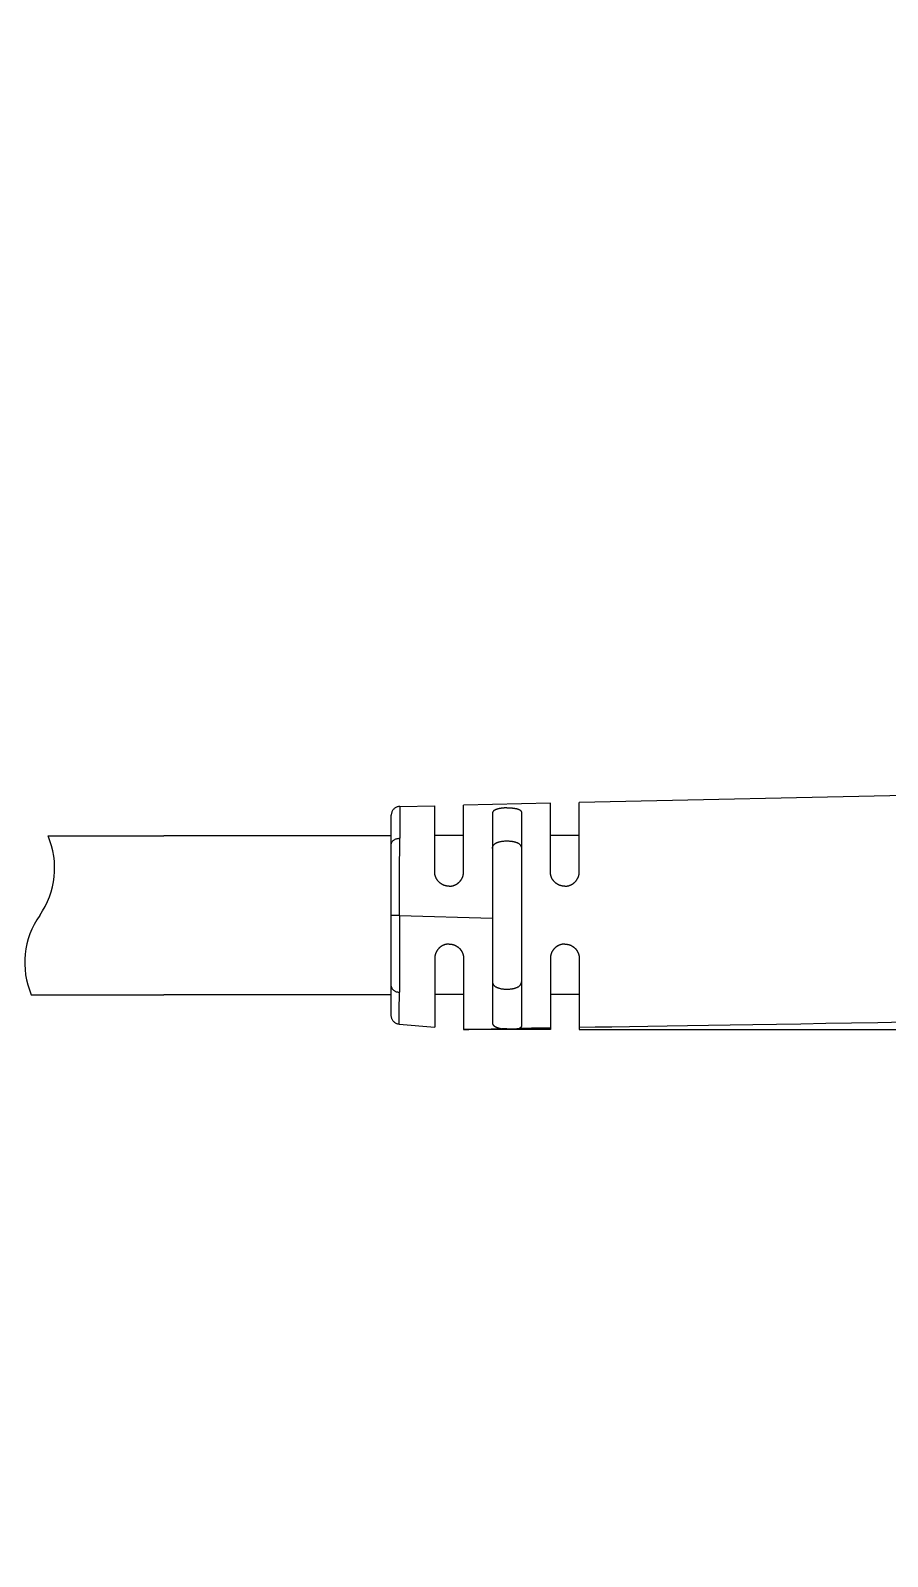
# Model space of a CAD drawing. Header units: inches. Extents: x 0 to 77285, y -118 to 40065.
# Drawn here: x 29430.2 to 29459.8, y 23270.9 to 23323.6 of the extents above; entities that cross this region are included whole.
import ezdxf

# ---------------------------------------------------------------- set-up
doc = ezdxf.new("R2010")
doc.units = ezdxf.units.IN
doc.header["$LTSCALE"] = 5
doc.header["$MEASUREMENT"] = 0
doc.linetypes.add('PHANTOM', pattern=[2.5, 1.25, -0.25, 0.25, -0.25, 0.25, -0.25])
doc.layers.add('33', color=3, linetype='PHANTOM', lineweight=9)
doc.layers.add('55', color=5, linetype='Continuous')

# ---------------------------------------------------------------- blocks, each defined once
blk = doc.blocks.new('A$C9b97bfdd')
for p, q in [((-47.004, 3.942), (-68.504, 3.942)), ((-47.004, 1.491), (-47.004, 3.942)), ((-46.004, 1.491), (-46.004, 3.942)), ((-46.004, 3.942), (-43.004, 3.942)), ((-45.004, -3.562), (-45.004, 3.817)), ((-44.004, -3.536), (-44.004, 3.731)), ((-43.004, 1.491), (-43.004, 3.942)), ((-40.78, 3.764), (-42.004, 3.864)), ((-42.004, 1.491), (-42.004, 3.864)), ((-40.504, 3.465), (-40.504, -3.465)), ((-47.004, 2.738), (-46.004, 2.738)), ((-43.004, 2.738), (-42.004, 2.738)), ((-40.504, 2.75), (-32.642, 2.75)), ((-28.056, 2.75), (-32.642, 2.75)), ((-40.789, 0), (-44.004, 0.097)), ((-40.789, 0), (-40.504, 0)), ((-47.004, -1.509), (-47.004, -3.898)), ((-46.004, -1.509), (-46.004, -3.877)), ((-43.004, -1.509), (-43.004, -3.812)), ((-42.004, -1.509), (-42.004, -3.791)), ((-47.004, -2.762), (-46.004, -2.762)), ((-43.004, -2.762), (-42.004, -2.762)), ((-40.798, -3.765), (-40.795, -2.667)), ((-40.504, -2.75), (-32.642, -2.75)), ((-28.636, -2.75), (-32.642, -2.75)), ((-68.504, -4.361), (-47.004, -3.898)), ((-46.004, -3.877), (-43.004, -3.812)), ((-40.798, -3.765), (-42.004, -3.791))]:
    blk.add_line(p, q)
for points in [[(-63.336, 3.612), (-62.278, 3.63), (-61.243, 3.647), (-60.23, 3.663), (-59.241, 3.68), (-58.275, 3.696), (-57.334, 3.711), (-56.418, 3.726), (-55.527, 3.741), (-54.662, 3.755), (-53.823, 3.768), (-53.011, 3.781), (-52.227, 3.794), (-51.47, 3.806), (-50.743, 3.818), (-50.044, 3.829), (-49.375, 3.84), (-48.736, 3.85), (-48.127, 3.86), (-47.55, 3.869), (-47.004, 3.878)], [(-46.004, 3.894), (-45.95, 3.895), (-45.895, 3.896), (-45.841, 3.897), (-45.786, 3.897), (-45.732, 3.898), (-45.677, 3.899), (-45.623, 3.9), (-45.568, 3.901), (-45.514, 3.902), (-45.46, 3.903), (-45.406, 3.904), (-45.352, 3.904), (-45.297, 3.905), (-45.243, 3.906), (-45.189, 3.907), (-45.135, 3.908), (-45.081, 3.909), (-45.028, 3.91), (-44.974, 3.91), (-44.92, 3.911)], [(-45.004, 3.817), (-45.004, 3.819), (-45.004, 3.821), (-45.004, 3.823), (-45.004, 3.825), (-45.004, 3.826), (-45.003, 3.828), (-45.003, 3.83), (-45.003, 3.832), (-45.002, 3.834), (-45.002, 3.835), (-45.002, 3.837), (-45.001, 3.839), (-45.001, 3.841), (-45, 3.842), (-44.999, 3.844), (-44.999, 3.846), (-44.998, 3.847), (-44.997, 3.849), (-44.997, 3.851), (-44.996, 3.852), (-44.995, 3.855), (-44.993, 3.857), (-44.992, 3.859), (-44.991, 3.861), (-44.989, 3.863), (-44.987, 3.865), (-44.986, 3.868), (-44.984, 3.87), (-44.982, 3.872), (-44.98, 3.874), (-44.978, 3.876), (-44.976, 3.878), (-44.974, 3.88), (-44.972, 3.882), (-44.97, 3.884), (-44.967, 3.885), (-44.965, 3.887), (-44.962, 3.889), (-44.96, 3.891), (-44.957, 3.893), (-44.955, 3.894), (-44.954, 3.895), (-44.952, 3.896), (-44.95, 3.897), (-44.949, 3.898), (-44.947, 3.899), (-44.945, 3.9), (-44.943, 3.901), (-44.942, 3.901), (-44.94, 3.902), (-44.938, 3.903), (-44.936, 3.904), (-44.934, 3.905), (-44.932, 3.906), (-44.93, 3.907), (-44.928, 3.908), (-44.926, 3.909), (-44.924, 3.91), (-44.922, 3.91), (-44.92, 3.911)], [(-44.504, 3.922), (-44.531, 3.922), (-44.558, 3.921), (-44.585, 3.921), (-44.61, 3.921), (-44.635, 3.921), (-44.659, 3.921), (-44.683, 3.92), (-44.706, 3.92), (-44.728, 3.919), (-44.75, 3.919), (-44.771, 3.918), (-44.791, 3.918), (-44.81, 3.917), (-44.828, 3.916), (-44.846, 3.916), (-44.862, 3.915), (-44.878, 3.914), (-44.893, 3.913), (-44.907, 3.912), (-44.92, 3.911)], [(-44.504, 3.922), (-44.495, 3.922), (-44.485, 3.922), (-44.476, 3.922), (-44.467, 3.921), (-44.458, 3.921), (-44.449, 3.921), (-44.441, 3.921), (-44.432, 3.921), (-44.424, 3.921), (-44.415, 3.921), (-44.407, 3.921), (-44.4, 3.921), (-44.392, 3.921), (-44.384, 3.921), (-44.377, 3.921), (-44.369, 3.921), (-44.362, 3.921), (-44.355, 3.921), (-44.349, 3.921), (-44.342, 3.92)], [(-43.004, 3.942), (-43.03, 3.941), (-43.062, 3.941), (-43.099, 3.94), (-43.14, 3.939), (-43.186, 3.939), (-43.237, 3.938), (-43.292, 3.937), (-43.352, 3.936), (-43.415, 3.935), (-43.483, 3.934), (-43.554, 3.933), (-43.629, 3.932), (-43.708, 3.93), (-43.79, 3.929), (-43.875, 3.928), (-43.963, 3.926), (-44.054, 3.925), (-44.147, 3.923), (-44.244, 3.922), (-44.342, 3.92)], [(-44.004, 3.731), (-44.004, 3.732), (-44.004, 3.733), (-44.004, 3.734), (-44.004, 3.735), (-44.004, 3.736), (-44.004, 3.737), (-44.004, 3.738), (-44.004, 3.739), (-44.005, 3.74), (-44.005, 3.741), (-44.005, 3.742), (-44.005, 3.742), (-44.005, 3.743), (-44.005, 3.744), (-44.005, 3.745), (-44.005, 3.746), (-44.006, 3.747), (-44.006, 3.748), (-44.006, 3.749), (-44.006, 3.75), (-44.007, 3.753), (-44.008, 3.756), (-44.009, 3.759), (-44.01, 3.762), (-44.011, 3.765), (-44.012, 3.768), (-44.014, 3.771), (-44.015, 3.774), (-44.017, 3.776), (-44.019, 3.779), (-44.02, 3.782), (-44.022, 3.785), (-44.024, 3.788), (-44.027, 3.791), (-44.029, 3.793), (-44.031, 3.796), (-44.034, 3.799), (-44.036, 3.802), (-44.039, 3.804), (-44.042, 3.807), (-44.044, 3.809), (-44.046, 3.811), (-44.048, 3.813), (-44.051, 3.815), (-44.053, 3.817), (-44.055, 3.819), (-44.058, 3.821), (-44.06, 3.823), (-44.063, 3.824), (-44.065, 3.826), (-44.068, 3.828), (-44.071, 3.83), (-44.074, 3.832), (-44.076, 3.834), (-44.079, 3.835), (-44.082, 3.837), (-44.085, 3.839), (-44.088, 3.841), (-44.091, 3.843), (-44.095, 3.844), (-44.098, 3.846), (-44.101, 3.848), (-44.105, 3.85), (-44.108, 3.851), (-44.111, 3.853), (-44.115, 3.855), (-44.118, 3.856), (-44.122, 3.858), (-44.126, 3.86), (-44.129, 3.861), (-44.133, 3.863), (-44.137, 3.865), (-44.141, 3.866), (-44.145, 3.868), (-44.149, 3.869), (-44.153, 3.871), (-44.157, 3.872), (-44.161, 3.874), (-44.165, 3.876), (-44.169, 3.877), (-44.173, 3.878), (-44.177, 3.88), (-44.182, 3.881), (-44.186, 3.883), (-44.19, 3.884), (-44.194, 3.885), (-44.199, 3.887), (-44.203, 3.888), (-44.207, 3.889), (-44.212, 3.891), (-44.216, 3.892), (-44.221, 3.893), (-44.225, 3.894), (-44.23, 3.896), (-44.234, 3.897), (-44.239, 3.898), (-44.243, 3.899), (-44.248, 3.901), (-44.253, 3.902), (-44.258, 3.903), (-44.262, 3.904), (-44.266, 3.905), (-44.27, 3.906), (-44.274, 3.907), (-44.278, 3.908), (-44.282, 3.909), (-44.286, 3.909), (-44.29, 3.91), (-44.295, 3.911), (-44.299, 3.912), (-44.303, 3.913), (-44.307, 3.914), (-44.312, 3.915), (-44.316, 3.916), (-44.32, 3.916), (-44.325, 3.917), (-44.329, 3.918), (-44.333, 3.919), (-44.338, 3.92), (-44.342, 3.92)], [(-40.78, 3.764), (-40.78, 3.715), (-40.78, 3.665), (-40.78, 3.615), (-40.78, 3.563), (-40.78, 3.512), (-40.78, 3.459), (-40.78, 3.406), (-40.781, 3.353), (-40.781, 3.298), (-40.781, 3.243), (-40.781, 3.188), (-40.781, 3.131), (-40.781, 3.074), (-40.781, 3.017), (-40.782, 2.958), (-40.782, 2.9), (-40.782, 2.84), (-40.782, 2.78), (-40.782, 2.719), (-40.782, 2.657)], [(-40.78, 3.764), (-40.757, 3.761), (-40.734, 3.757), (-40.712, 3.751), (-40.691, 3.743), (-40.671, 3.734), (-40.651, 3.723), (-40.633, 3.711), (-40.615, 3.698), (-40.599, 3.684), (-40.583, 3.668), (-40.569, 3.652), (-40.556, 3.634), (-40.545, 3.615), (-40.534, 3.596), (-40.525, 3.576), (-40.518, 3.555), (-40.512, 3.533), (-40.508, 3.511), (-40.505, 3.488), (-40.504, 3.465)], [(-40.789, 0), (-40.788, 0.144), (-40.788, 0.289), (-40.788, 0.435), (-40.787, 0.58), (-40.787, 0.726), (-40.787, 0.871), (-40.786, 1.015), (-40.786, 1.157), (-40.785, 1.299), (-40.785, 1.438), (-40.785, 1.575), (-40.785, 1.709), (-40.784, 1.84), (-40.784, 1.969), (-40.784, 2.093), (-40.783, 2.215), (-40.783, 2.332), (-40.783, 2.445), (-40.782, 2.553), (-40.782, 2.657)], [(-40.504, 2.446), (-40.505, 2.463), (-40.508, 2.479), (-40.512, 2.495), (-40.518, 2.51), (-40.526, 2.525), (-40.535, 2.539), (-40.545, 2.553), (-40.557, 2.566), (-40.57, 2.579), (-40.584, 2.59), (-40.6, 2.601), (-40.617, 2.612), (-40.634, 2.621), (-40.653, 2.629), (-40.673, 2.637), (-40.693, 2.643), (-40.714, 2.648), (-40.736, 2.653), (-40.759, 2.656), (-40.782, 2.657)], [(-44.504, 2.55), (-44.522, 2.549), (-44.54, 2.549), (-44.557, 2.548), (-44.574, 2.548), (-44.591, 2.547), (-44.608, 2.545), (-44.624, 2.544), (-44.639, 2.542), (-44.655, 2.54), (-44.67, 2.538), (-44.684, 2.536), (-44.699, 2.534), (-44.712, 2.531), (-44.726, 2.529), (-44.739, 2.526), (-44.752, 2.523), (-44.764, 2.52), (-44.776, 2.517), (-44.787, 2.514), (-44.798, 2.51), (-44.816, 2.504), (-44.834, 2.498), (-44.851, 2.491), (-44.867, 2.483), (-44.882, 2.475), (-44.897, 2.467), (-44.911, 2.458), (-44.924, 2.448), (-44.936, 2.438), (-44.947, 2.428), (-44.958, 2.417), (-44.967, 2.405), (-44.976, 2.393), (-44.983, 2.38), (-44.989, 2.367), (-44.995, 2.353), (-44.999, 2.339), (-45.002, 2.324), (-45.004, 2.309), (-45.004, 2.293)], [(-44.004, 2.293), (-44.004, 2.304), (-44.005, 2.314), (-44.007, 2.325), (-44.009, 2.335), (-44.011, 2.344), (-44.014, 2.354), (-44.017, 2.363), (-44.021, 2.372), (-44.026, 2.381), (-44.03, 2.389), (-44.036, 2.397), (-44.041, 2.405), (-44.047, 2.413), (-44.054, 2.42), (-44.06, 2.427), (-44.068, 2.434), (-44.075, 2.441), (-44.083, 2.447), (-44.091, 2.453), (-44.1, 2.459), (-44.112, 2.467), (-44.126, 2.475), (-44.141, 2.483), (-44.156, 2.49), (-44.172, 2.497), (-44.189, 2.503), (-44.207, 2.509), (-44.226, 2.515), (-44.245, 2.52), (-44.265, 2.525), (-44.286, 2.53), (-44.308, 2.534), (-44.33, 2.537), (-44.353, 2.541), (-44.377, 2.543), (-44.401, 2.545), (-44.426, 2.547), (-44.451, 2.549), (-44.477, 2.549), (-44.504, 2.55)], [(-46.504, 0.991), (-46.516, 0.992), (-46.529, 0.992), (-46.541, 0.993), (-46.553, 0.994), (-46.565, 0.995), (-46.578, 0.997), (-46.59, 0.999), (-46.602, 1.001), (-46.614, 1.004), (-46.626, 1.007), (-46.638, 1.01), (-46.65, 1.013), (-46.662, 1.017), (-46.674, 1.021), (-46.685, 1.025), (-46.697, 1.03), (-46.708, 1.035), (-46.719, 1.04), (-46.73, 1.045), (-46.741, 1.051), (-46.746, 1.054), (-46.751, 1.056), (-46.755, 1.059), (-46.76, 1.062), (-46.765, 1.065), (-46.77, 1.068), (-46.774, 1.071), (-46.779, 1.074), (-46.783, 1.077), (-46.788, 1.08), (-46.792, 1.083), (-46.797, 1.086), (-46.801, 1.089), (-46.806, 1.093), (-46.81, 1.096), (-46.814, 1.099), (-46.819, 1.103), (-46.823, 1.106), (-46.827, 1.11), (-46.831, 1.113), (-46.836, 1.117), (-46.84, 1.121), (-46.844, 1.125), (-46.848, 1.129), (-46.853, 1.133), (-46.857, 1.137), (-46.861, 1.141), (-46.865, 1.145), (-46.869, 1.149), (-46.873, 1.154), (-46.877, 1.158), (-46.881, 1.162), (-46.884, 1.167), (-46.888, 1.171), (-46.892, 1.176), (-46.895, 1.18), (-46.899, 1.185), (-46.902, 1.189), (-46.906, 1.194), (-46.909, 1.198), (-46.913, 1.203), (-46.916, 1.208), (-46.919, 1.212), (-46.922, 1.217), (-46.925, 1.222), (-46.928, 1.227), (-46.931, 1.232), (-46.934, 1.236), (-46.937, 1.241), (-46.94, 1.246), (-46.943, 1.251), (-46.945, 1.256), (-46.948, 1.261), (-46.951, 1.266), (-46.953, 1.271), (-46.956, 1.276), (-46.958, 1.282), (-46.96, 1.287), (-46.963, 1.292), (-46.965, 1.297), (-46.968, 1.304), (-46.971, 1.311), (-46.973, 1.318), (-46.976, 1.326), (-46.978, 1.333), (-46.981, 1.34), (-46.983, 1.348), (-46.985, 1.355), (-46.987, 1.362), (-46.989, 1.37), (-46.991, 1.377), (-46.993, 1.384), (-46.994, 1.392), (-46.996, 1.399), (-46.997, 1.407), (-46.998, 1.414), (-46.999, 1.422), (-47, 1.429), (-47.001, 1.437), (-47.002, 1.444), (-47.002, 1.447), (-47.002, 1.449), (-47.003, 1.451), (-47.003, 1.454), (-47.003, 1.456), (-47.003, 1.458), (-47.003, 1.461), (-47.003, 1.463), (-47.003, 1.465), (-47.004, 1.468), (-47.004, 1.47), (-47.004, 1.473), (-47.004, 1.475), (-47.004, 1.477), (-47.004, 1.48), (-47.004, 1.482), (-47.004, 1.484), (-47.004, 1.487), (-47.004, 1.489), (-47.004, 1.491)], [(-46.504, 0.991), (-46.502, 0.991), (-46.499, 0.991), (-46.497, 0.991), (-46.494, 0.991), (-46.492, 0.992), (-46.489, 0.992), (-46.487, 0.992), (-46.484, 0.992), (-46.482, 0.992), (-46.479, 0.992), (-46.477, 0.992), (-46.474, 0.992), (-46.472, 0.992), (-46.47, 0.993), (-46.467, 0.993), (-46.465, 0.993), (-46.462, 0.993), (-46.46, 0.993), (-46.457, 0.994), (-46.455, 0.994), (-46.447, 0.995), (-46.439, 0.996), (-46.431, 0.997), (-46.423, 0.998), (-46.415, 0.999), (-46.408, 1.001), (-46.4, 1.002), (-46.392, 1.004), (-46.384, 1.006), (-46.377, 1.008), (-46.369, 1.01), (-46.361, 1.012), (-46.354, 1.015), (-46.346, 1.017), (-46.339, 1.02), (-46.331, 1.022), (-46.324, 1.025), (-46.316, 1.028), (-46.309, 1.031), (-46.302, 1.034), (-46.297, 1.036), (-46.291, 1.039), (-46.286, 1.041), (-46.281, 1.044), (-46.276, 1.047), (-46.271, 1.049), (-46.265, 1.052), (-46.26, 1.055), (-46.255, 1.058), (-46.25, 1.061), (-46.245, 1.064), (-46.24, 1.067), (-46.235, 1.07), (-46.231, 1.073), (-46.226, 1.076), (-46.221, 1.079), (-46.216, 1.083), (-46.211, 1.086), (-46.207, 1.089), (-46.202, 1.093), (-46.198, 1.096), (-46.193, 1.1), (-46.188, 1.104), (-46.184, 1.107), (-46.179, 1.111), (-46.175, 1.115), (-46.171, 1.119), (-46.166, 1.123), (-46.162, 1.127), (-46.158, 1.131), (-46.154, 1.135), (-46.15, 1.139), (-46.146, 1.143), (-46.142, 1.147), (-46.138, 1.151), (-46.134, 1.156), (-46.13, 1.16), (-46.126, 1.164), (-46.122, 1.169), (-46.119, 1.173), (-46.115, 1.177), (-46.112, 1.182), (-46.108, 1.186), (-46.105, 1.19), (-46.102, 1.195), (-46.099, 1.199), (-46.095, 1.203), (-46.092, 1.208), (-46.089, 1.212), (-46.086, 1.217), (-46.083, 1.222), (-46.08, 1.226), (-46.077, 1.231), (-46.075, 1.235), (-46.072, 1.24), (-46.069, 1.245), (-46.067, 1.249), (-46.064, 1.254), (-46.061, 1.259), (-46.059, 1.264), (-46.054, 1.274), (-46.049, 1.285), (-46.044, 1.296), (-46.039, 1.307), (-46.035, 1.318), (-46.031, 1.329), (-46.028, 1.341), (-46.024, 1.352), (-46.021, 1.363), (-46.018, 1.375), (-46.015, 1.386), (-46.013, 1.398), (-46.011, 1.41), (-46.009, 1.421), (-46.008, 1.433), (-46.006, 1.445), (-46.005, 1.456), (-46.005, 1.468), (-46.004, 1.48), (-46.004, 1.491)], [(-42.504, 0.991), (-42.517, 0.992), (-42.529, 0.992), (-42.542, 0.993), (-42.554, 0.994), (-42.567, 0.996), (-42.58, 0.997), (-42.592, 0.999), (-42.605, 1.002), (-42.617, 1.005), (-42.629, 1.008), (-42.642, 1.011), (-42.654, 1.015), (-42.666, 1.019), (-42.678, 1.023), (-42.69, 1.027), (-42.701, 1.032), (-42.713, 1.037), (-42.724, 1.043), (-42.736, 1.048), (-42.747, 1.054), (-42.751, 1.057), (-42.756, 1.06), (-42.761, 1.062), (-42.766, 1.065), (-42.77, 1.068), (-42.775, 1.071), (-42.779, 1.074), (-42.784, 1.077), (-42.789, 1.08), (-42.793, 1.083), (-42.797, 1.086), (-42.802, 1.09), (-42.806, 1.093), (-42.811, 1.096), (-42.815, 1.1), (-42.819, 1.103), (-42.823, 1.107), (-42.828, 1.11), (-42.832, 1.114), (-42.836, 1.117), (-42.84, 1.121), (-42.844, 1.125), (-42.848, 1.129), (-42.853, 1.133), (-42.857, 1.137), (-42.861, 1.141), (-42.865, 1.145), (-42.869, 1.149), (-42.873, 1.153), (-42.877, 1.158), (-42.88, 1.162), (-42.884, 1.166), (-42.888, 1.171), (-42.891, 1.175), (-42.895, 1.18), (-42.899, 1.184), (-42.902, 1.189), (-42.905, 1.193), (-42.909, 1.198), (-42.912, 1.202), (-42.915, 1.207), (-42.919, 1.212), (-42.922, 1.216), (-42.925, 1.221), (-42.928, 1.226), (-42.931, 1.231), (-42.934, 1.235), (-42.936, 1.24), (-42.939, 1.245), (-42.942, 1.25), (-42.945, 1.255), (-42.947, 1.26), (-42.95, 1.265), (-42.952, 1.27), (-42.955, 1.275), (-42.957, 1.28), (-42.959, 1.285), (-42.962, 1.29), (-42.964, 1.295), (-42.966, 1.3), (-42.969, 1.307), (-42.972, 1.314), (-42.974, 1.321), (-42.977, 1.328), (-42.979, 1.336), (-42.982, 1.343), (-42.984, 1.35), (-42.986, 1.357), (-42.988, 1.364), (-42.99, 1.372), (-42.991, 1.379), (-42.993, 1.386), (-42.994, 1.394), (-42.996, 1.401), (-42.997, 1.408), (-42.998, 1.416), (-42.999, 1.423), (-43, 1.43), (-43.001, 1.438), (-43.002, 1.445), (-43.002, 1.447), (-43.002, 1.45), (-43.003, 1.452), (-43.003, 1.454), (-43.003, 1.457), (-43.003, 1.459), (-43.003, 1.461), (-43.003, 1.464), (-43.003, 1.466), (-43.004, 1.468), (-43.004, 1.471), (-43.004, 1.473), (-43.004, 1.475), (-43.004, 1.478), (-43.004, 1.48), (-43.004, 1.482), (-43.004, 1.484), (-43.004, 1.487), (-43.004, 1.489), (-43.004, 1.491)], [(-42.504, 0.991), (-42.502, 0.991), (-42.499, 0.991), (-42.497, 0.991), (-42.494, 0.991), (-42.492, 0.992), (-42.489, 0.992), (-42.487, 0.992), (-42.484, 0.992), (-42.482, 0.992), (-42.479, 0.992), (-42.477, 0.992), (-42.474, 0.992), (-42.472, 0.992), (-42.47, 0.993), (-42.467, 0.993), (-42.465, 0.993), (-42.462, 0.993), (-42.46, 0.993), (-42.457, 0.994), (-42.455, 0.994), (-42.447, 0.995), (-42.439, 0.996), (-42.431, 0.997), (-42.423, 0.998), (-42.416, 0.999), (-42.408, 1.001), (-42.4, 1.002), (-42.392, 1.004), (-42.384, 1.006), (-42.377, 1.008), (-42.369, 1.01), (-42.361, 1.012), (-42.354, 1.015), (-42.346, 1.017), (-42.339, 1.02), (-42.331, 1.022), (-42.324, 1.025), (-42.317, 1.028), (-42.309, 1.031), (-42.302, 1.034), (-42.297, 1.036), (-42.292, 1.039), (-42.287, 1.041), (-42.281, 1.044), (-42.276, 1.046), (-42.271, 1.049), (-42.266, 1.052), (-42.261, 1.055), (-42.256, 1.057), (-42.251, 1.06), (-42.246, 1.063), (-42.241, 1.066), (-42.236, 1.069), (-42.231, 1.073), (-42.226, 1.076), (-42.222, 1.079), (-42.217, 1.082), (-42.212, 1.086), (-42.207, 1.089), (-42.203, 1.092), (-42.198, 1.096), (-42.194, 1.099), (-42.189, 1.103), (-42.185, 1.107), (-42.18, 1.11), (-42.176, 1.114), (-42.172, 1.118), (-42.167, 1.122), (-42.163, 1.126), (-42.159, 1.13), (-42.155, 1.134), (-42.151, 1.138), (-42.147, 1.142), (-42.143, 1.146), (-42.139, 1.15), (-42.135, 1.154), (-42.131, 1.159), (-42.127, 1.163), (-42.123, 1.167), (-42.12, 1.172), (-42.116, 1.176), (-42.113, 1.18), (-42.11, 1.184), (-42.106, 1.189), (-42.103, 1.193), (-42.1, 1.197), (-42.097, 1.202), (-42.094, 1.206), (-42.091, 1.21), (-42.088, 1.215), (-42.085, 1.219), (-42.082, 1.224), (-42.079, 1.228), (-42.076, 1.233), (-42.073, 1.238), (-42.071, 1.242), (-42.068, 1.247), (-42.065, 1.252), (-42.063, 1.256), (-42.06, 1.261), (-42.055, 1.272), (-42.05, 1.283), (-42.045, 1.294), (-42.04, 1.305), (-42.036, 1.316), (-42.032, 1.327), (-42.028, 1.339), (-42.025, 1.35), (-42.021, 1.362), (-42.018, 1.374), (-42.016, 1.385), (-42.013, 1.397), (-42.011, 1.409), (-42.009, 1.421), (-42.008, 1.432), (-42.006, 1.444), (-42.005, 1.456), (-42.005, 1.468), (-42.004, 1.48), (-42.004, 1.491)], [(-40.789, 0), (-40.789, -0.154), (-40.789, -0.306), (-40.79, -0.457), (-40.79, -0.606), (-40.79, -0.754), (-40.791, -0.9), (-40.791, -1.043), (-40.791, -1.185), (-40.792, -1.324), (-40.792, -1.461), (-40.792, -1.596), (-40.793, -1.727), (-40.793, -1.856), (-40.793, -1.982), (-40.794, -2.105), (-40.794, -2.224), (-40.794, -2.34), (-40.795, -2.453), (-40.795, -2.562), (-40.795, -2.667)], [(-46.504, -1.009), (-46.507, -1.009), (-46.509, -1.009), (-46.512, -1.009), (-46.514, -1.009), (-46.516, -1.009), (-46.519, -1.009), (-46.521, -1.009), (-46.524, -1.009), (-46.526, -1.009), (-46.529, -1.009), (-46.531, -1.009), (-46.534, -1.009), (-46.536, -1.01), (-46.539, -1.01), (-46.541, -1.01), (-46.544, -1.01), (-46.546, -1.01), (-46.549, -1.011), (-46.551, -1.011), (-46.554, -1.011), (-46.561, -1.012), (-46.569, -1.013), (-46.577, -1.014), (-46.585, -1.015), (-46.593, -1.017), (-46.6, -1.018), (-46.608, -1.02), (-46.616, -1.021), (-46.623, -1.023), (-46.631, -1.025), (-46.639, -1.027), (-46.646, -1.029), (-46.654, -1.032), (-46.661, -1.034), (-46.669, -1.037), (-46.676, -1.039), (-46.684, -1.042), (-46.691, -1.045), (-46.698, -1.048), (-46.705, -1.051), (-46.711, -1.053), (-46.716, -1.056), (-46.721, -1.058), (-46.726, -1.061), (-46.732, -1.063), (-46.737, -1.066), (-46.742, -1.069), (-46.747, -1.072), (-46.752, -1.074), (-46.757, -1.077), (-46.762, -1.08), (-46.767, -1.083), (-46.772, -1.086), (-46.777, -1.089), (-46.782, -1.093), (-46.786, -1.096), (-46.791, -1.099), (-46.796, -1.102), (-46.8, -1.106), (-46.805, -1.109), (-46.81, -1.113), (-46.814, -1.116), (-46.819, -1.12), (-46.823, -1.124), (-46.828, -1.127), (-46.832, -1.131), (-46.836, -1.135), (-46.841, -1.139), (-46.845, -1.143), (-46.849, -1.147), (-46.853, -1.151), (-46.857, -1.155), (-46.861, -1.159), (-46.865, -1.163), (-46.869, -1.167), (-46.873, -1.171), (-46.877, -1.176), (-46.881, -1.18), (-46.885, -1.184), (-46.888, -1.188), (-46.892, -1.193), (-46.895, -1.197), (-46.898, -1.201), (-46.902, -1.205), (-46.905, -1.21), (-46.908, -1.214), (-46.911, -1.218), (-46.914, -1.223), (-46.917, -1.227), (-46.92, -1.231), (-46.923, -1.236), (-46.926, -1.24), (-46.929, -1.245), (-46.932, -1.249), (-46.934, -1.254), (-46.937, -1.258), (-46.94, -1.263), (-46.942, -1.268), (-46.945, -1.272), (-46.947, -1.277), (-46.953, -1.288), (-46.958, -1.299), (-46.963, -1.31), (-46.968, -1.321), (-46.972, -1.333), (-46.976, -1.344), (-46.98, -1.356), (-46.984, -1.367), (-46.987, -1.379), (-46.99, -1.391), (-46.993, -1.402), (-46.995, -1.414), (-46.997, -1.426), (-46.999, -1.438), (-47.001, -1.45), (-47.002, -1.462), (-47.003, -1.473), (-47.004, -1.485), (-47.004, -1.497), (-47.004, -1.509)], [(-46.504, -1.009), (-46.491, -1.009), (-46.478, -1.009), (-46.465, -1.01), (-46.452, -1.011), (-46.439, -1.013), (-46.426, -1.015), (-46.413, -1.017), (-46.4, -1.02), (-46.387, -1.023), (-46.374, -1.026), (-46.361, -1.03), (-46.349, -1.034), (-46.336, -1.038), (-46.324, -1.042), (-46.312, -1.047), (-46.3, -1.052), (-46.288, -1.058), (-46.276, -1.064), (-46.265, -1.07), (-46.254, -1.076), (-46.249, -1.079), (-46.244, -1.081), (-46.24, -1.084), (-46.235, -1.087), (-46.231, -1.09), (-46.226, -1.093), (-46.221, -1.096), (-46.217, -1.099), (-46.213, -1.102), (-46.208, -1.106), (-46.204, -1.109), (-46.199, -1.112), (-46.195, -1.116), (-46.191, -1.119), (-46.187, -1.122), (-46.183, -1.126), (-46.178, -1.129), (-46.174, -1.133), (-46.17, -1.136), (-46.166, -1.14), (-46.162, -1.144), (-46.158, -1.148), (-46.154, -1.152), (-46.15, -1.156), (-46.146, -1.16), (-46.142, -1.164), (-46.138, -1.168), (-46.134, -1.172), (-46.131, -1.176), (-46.127, -1.18), (-46.123, -1.185), (-46.12, -1.189), (-46.116, -1.193), (-46.112, -1.198), (-46.109, -1.202), (-46.106, -1.207), (-46.102, -1.211), (-46.099, -1.216), (-46.096, -1.22), (-46.093, -1.225), (-46.089, -1.229), (-46.086, -1.234), (-46.083, -1.238), (-46.08, -1.243), (-46.078, -1.248), (-46.075, -1.252), (-46.072, -1.257), (-46.069, -1.262), (-46.067, -1.267), (-46.064, -1.272), (-46.061, -1.276), (-46.059, -1.281), (-46.056, -1.286), (-46.054, -1.291), (-46.052, -1.296), (-46.049, -1.301), (-46.047, -1.306), (-46.045, -1.311), (-46.043, -1.316), (-46.041, -1.321), (-46.038, -1.328), (-46.035, -1.335), (-46.033, -1.342), (-46.03, -1.349), (-46.028, -1.356), (-46.026, -1.363), (-46.024, -1.37), (-46.022, -1.377), (-46.02, -1.384), (-46.018, -1.391), (-46.016, -1.398), (-46.015, -1.405), (-46.013, -1.413), (-46.012, -1.42), (-46.011, -1.427), (-46.01, -1.434), (-46.009, -1.442), (-46.008, -1.449), (-46.007, -1.456), (-46.006, -1.463), (-46.006, -1.466), (-46.006, -1.468), (-46.006, -1.47), (-46.005, -1.472), (-46.005, -1.475), (-46.005, -1.477), (-46.005, -1.479), (-46.005, -1.481), (-46.005, -1.484), (-46.005, -1.486), (-46.005, -1.488), (-46.004, -1.49), (-46.004, -1.493), (-46.004, -1.495), (-46.004, -1.497), (-46.004, -1.5), (-46.004, -1.502), (-46.004, -1.504), (-46.004, -1.506), (-46.004, -1.509)], [(-42.504, -1.009), (-42.507, -1.009), (-42.509, -1.009), (-42.512, -1.009), (-42.514, -1.009), (-42.516, -1.009), (-42.519, -1.009), (-42.521, -1.009), (-42.524, -1.009), (-42.526, -1.009), (-42.529, -1.009), (-42.531, -1.009), (-42.534, -1.009), (-42.536, -1.01), (-42.539, -1.01), (-42.541, -1.01), (-42.544, -1.01), (-42.546, -1.01), (-42.549, -1.011), (-42.551, -1.011), (-42.554, -1.011), (-42.561, -1.012), (-42.569, -1.013), (-42.577, -1.014), (-42.585, -1.015), (-42.593, -1.017), (-42.6, -1.018), (-42.608, -1.02), (-42.616, -1.021), (-42.624, -1.023), (-42.631, -1.025), (-42.639, -1.027), (-42.646, -1.029), (-42.654, -1.032), (-42.662, -1.034), (-42.669, -1.037), (-42.676, -1.039), (-42.684, -1.042), (-42.691, -1.045), (-42.698, -1.048), (-42.706, -1.051), (-42.711, -1.053), (-42.716, -1.056), (-42.721, -1.058), (-42.727, -1.061), (-42.732, -1.063), (-42.737, -1.066), (-42.742, -1.069), (-42.747, -1.072), (-42.752, -1.075), (-42.757, -1.077), (-42.762, -1.08), (-42.767, -1.083), (-42.772, -1.086), (-42.777, -1.09), (-42.782, -1.093), (-42.787, -1.096), (-42.791, -1.099), (-42.796, -1.103), (-42.801, -1.106), (-42.805, -1.109), (-42.81, -1.113), (-42.814, -1.117), (-42.819, -1.12), (-42.823, -1.124), (-42.828, -1.128), (-42.832, -1.131), (-42.837, -1.135), (-42.841, -1.139), (-42.845, -1.143), (-42.849, -1.147), (-42.854, -1.151), (-42.858, -1.155), (-42.862, -1.159), (-42.866, -1.163), (-42.87, -1.167), (-42.874, -1.172), (-42.877, -1.176), (-42.881, -1.18), (-42.885, -1.185), (-42.889, -1.189), (-42.892, -1.193), (-42.895, -1.197), (-42.899, -1.202), (-42.902, -1.206), (-42.905, -1.21), (-42.908, -1.214), (-42.912, -1.219), (-42.915, -1.223), (-42.918, -1.228), (-42.921, -1.232), (-42.924, -1.237), (-42.927, -1.241), (-42.929, -1.246), (-42.932, -1.25), (-42.935, -1.255), (-42.938, -1.259), (-42.94, -1.264), (-42.943, -1.269), (-42.945, -1.273), (-42.948, -1.278), (-42.953, -1.289), (-42.958, -1.3), (-42.963, -1.311), (-42.968, -1.322), (-42.972, -1.333), (-42.976, -1.345), (-42.98, -1.356), (-42.984, -1.368), (-42.987, -1.379), (-42.99, -1.391), (-42.993, -1.403), (-42.995, -1.415), (-42.997, -1.426), (-42.999, -1.438), (-43.001, -1.45), (-43.002, -1.462), (-43.003, -1.474), (-43.004, -1.485), (-43.004, -1.497), (-43.004, -1.509)], [(-42.504, -1.009), (-42.491, -1.009), (-42.478, -1.009), (-42.465, -1.01), (-42.452, -1.011), (-42.439, -1.013), (-42.426, -1.015), (-42.413, -1.017), (-42.4, -1.02), (-42.388, -1.023), (-42.375, -1.026), (-42.362, -1.029), (-42.35, -1.033), (-42.337, -1.037), (-42.325, -1.042), (-42.313, -1.047), (-42.301, -1.052), (-42.289, -1.057), (-42.278, -1.063), (-42.266, -1.069), (-42.255, -1.075), (-42.251, -1.078), (-42.246, -1.08), (-42.241, -1.083), (-42.237, -1.086), (-42.232, -1.089), (-42.227, -1.092), (-42.223, -1.095), (-42.218, -1.098), (-42.214, -1.101), (-42.21, -1.105), (-42.205, -1.108), (-42.201, -1.111), (-42.196, -1.114), (-42.192, -1.118), (-42.188, -1.121), (-42.184, -1.125), (-42.18, -1.128), (-42.176, -1.132), (-42.172, -1.135), (-42.167, -1.139), (-42.163, -1.143), (-42.159, -1.147), (-42.155, -1.151), (-42.151, -1.155), (-42.147, -1.159), (-42.143, -1.163), (-42.139, -1.167), (-42.135, -1.171), (-42.132, -1.175), (-42.128, -1.179), (-42.124, -1.184), (-42.121, -1.188), (-42.117, -1.192), (-42.113, -1.197), (-42.11, -1.201), (-42.106, -1.206), (-42.103, -1.21), (-42.1, -1.215), (-42.096, -1.219), (-42.093, -1.224), (-42.09, -1.228), (-42.087, -1.233), (-42.084, -1.237), (-42.081, -1.242), (-42.078, -1.247), (-42.075, -1.251), (-42.073, -1.256), (-42.07, -1.261), (-42.067, -1.266), (-42.064, -1.271), (-42.062, -1.275), (-42.059, -1.28), (-42.057, -1.285), (-42.054, -1.29), (-42.052, -1.295), (-42.05, -1.3), (-42.047, -1.305), (-42.045, -1.31), (-42.043, -1.315), (-42.041, -1.32), (-42.038, -1.327), (-42.036, -1.334), (-42.033, -1.341), (-42.031, -1.348), (-42.028, -1.355), (-42.026, -1.362), (-42.024, -1.369), (-42.022, -1.376), (-42.02, -1.383), (-42.018, -1.391), (-42.017, -1.398), (-42.015, -1.405), (-42.014, -1.412), (-42.012, -1.419), (-42.011, -1.427), (-42.01, -1.434), (-42.009, -1.441), (-42.008, -1.449), (-42.007, -1.456), (-42.006, -1.463), (-42.006, -1.465), (-42.006, -1.468), (-42.006, -1.47), (-42.005, -1.472), (-42.005, -1.474), (-42.005, -1.477), (-42.005, -1.479), (-42.005, -1.481), (-42.005, -1.484), (-42.005, -1.486), (-42.005, -1.488), (-42.004, -1.49), (-42.004, -1.493), (-42.004, -1.495), (-42.004, -1.497), (-42.004, -1.5), (-42.004, -1.502), (-42.004, -1.504), (-42.004, -1.506), (-42.004, -1.509)], [(-44.504, -2.574), (-44.522, -2.574), (-44.54, -2.573), (-44.557, -2.573), (-44.574, -2.572), (-44.591, -2.571), (-44.608, -2.57), (-44.624, -2.568), (-44.639, -2.567), (-44.655, -2.565), (-44.67, -2.563), (-44.684, -2.561), (-44.699, -2.558), (-44.712, -2.556), (-44.726, -2.553), (-44.739, -2.55), (-44.752, -2.547), (-44.764, -2.544), (-44.776, -2.541), (-44.787, -2.538), (-44.798, -2.535), (-44.816, -2.528), (-44.834, -2.522), (-44.851, -2.515), (-44.867, -2.507), (-44.882, -2.499), (-44.897, -2.491), (-44.911, -2.482), (-44.924, -2.473), (-44.936, -2.463), (-44.947, -2.452), (-44.958, -2.441), (-44.967, -2.43), (-44.976, -2.417), (-44.983, -2.405), (-44.989, -2.392), (-44.995, -2.378), (-44.999, -2.364), (-45.002, -2.349), (-45.004, -2.333), (-45.004, -2.317)], [(-44.004, -2.317), (-44.004, -2.328), (-44.005, -2.339), (-44.007, -2.349), (-44.009, -2.359), (-44.011, -2.369), (-44.014, -2.378), (-44.017, -2.387), (-44.021, -2.396), (-44.026, -2.405), (-44.03, -2.413), (-44.036, -2.422), (-44.041, -2.429), (-44.047, -2.437), (-44.054, -2.444), (-44.06, -2.452), (-44.068, -2.458), (-44.075, -2.465), (-44.083, -2.472), (-44.091, -2.478), (-44.1, -2.484), (-44.112, -2.492), (-44.126, -2.5), (-44.141, -2.507), (-44.156, -2.514), (-44.172, -2.521), (-44.189, -2.528), (-44.207, -2.534), (-44.226, -2.539), (-44.245, -2.545), (-44.265, -2.55), (-44.286, -2.554), (-44.308, -2.558), (-44.33, -2.562), (-44.353, -2.565), (-44.377, -2.568), (-44.401, -2.57), (-44.426, -2.572), (-44.451, -2.573), (-44.477, -2.574), (-44.504, -2.574)], [(-40.504, -2.454), (-40.505, -2.471), (-40.508, -2.488), (-40.513, -2.504), (-40.519, -2.52), (-40.527, -2.535), (-40.536, -2.55), (-40.547, -2.564), (-40.56, -2.577), (-40.574, -2.59), (-40.589, -2.602), (-40.605, -2.613), (-40.623, -2.623), (-40.641, -2.633), (-40.661, -2.641), (-40.681, -2.648), (-40.703, -2.654), (-40.725, -2.659), (-40.748, -2.663), (-40.771, -2.665), (-40.795, -2.667)], [(-44.504, -3.716), (-44.517, -3.716), (-44.529, -3.717), (-44.542, -3.717), (-44.555, -3.717), (-44.568, -3.717), (-44.58, -3.716), (-44.593, -3.716), (-44.605, -3.716), (-44.618, -3.715), (-44.63, -3.715), (-44.643, -3.714), (-44.655, -3.714), (-44.667, -3.713), (-44.679, -3.712), (-44.691, -3.711), (-44.703, -3.71), (-44.714, -3.709), (-44.726, -3.708), (-44.737, -3.706), (-44.748, -3.705), (-44.753, -3.704), (-44.758, -3.703), (-44.762, -3.703), (-44.767, -3.702), (-44.772, -3.701), (-44.776, -3.701), (-44.781, -3.7), (-44.785, -3.699), (-44.79, -3.698), (-44.794, -3.698), (-44.799, -3.697), (-44.803, -3.696), (-44.808, -3.695), (-44.812, -3.694), (-44.816, -3.693), (-44.82, -3.692), (-44.825, -3.692), (-44.829, -3.691), (-44.833, -3.69), (-44.837, -3.689), (-44.841, -3.688), (-44.846, -3.687), (-44.85, -3.686), (-44.854, -3.684), (-44.858, -3.683), (-44.862, -3.682), (-44.866, -3.681), (-44.87, -3.68), (-44.874, -3.679), (-44.878, -3.677), (-44.881, -3.676), (-44.885, -3.675), (-44.889, -3.674), (-44.892, -3.672), (-44.896, -3.671), (-44.899, -3.67), (-44.903, -3.668), (-44.906, -3.667), (-44.91, -3.666), (-44.913, -3.664), (-44.916, -3.663), (-44.919, -3.662), (-44.922, -3.66), (-44.925, -3.659), (-44.928, -3.657), (-44.931, -3.656), (-44.934, -3.654), (-44.937, -3.653), (-44.94, -3.651), (-44.942, -3.65), (-44.945, -3.648), (-44.948, -3.646), (-44.95, -3.645), (-44.953, -3.643), (-44.955, -3.642), (-44.957, -3.64), (-44.96, -3.638), (-44.962, -3.637), (-44.964, -3.635), (-44.966, -3.633), (-44.969, -3.631), (-44.972, -3.628), (-44.974, -3.626), (-44.977, -3.623), (-44.979, -3.621), (-44.982, -3.618), (-44.984, -3.616), (-44.986, -3.613), (-44.988, -3.611), (-44.99, -3.608), (-44.991, -3.605), (-44.993, -3.603), (-44.995, -3.6), (-44.996, -3.597), (-44.997, -3.595), (-44.998, -3.592), (-44.999, -3.589), (-45, -3.586), (-45.001, -3.583), (-45.002, -3.581), (-45.002, -3.58), (-45.002, -3.579), (-45.003, -3.578), (-45.003, -3.577), (-45.003, -3.576), (-45.003, -3.575), (-45.003, -3.574), (-45.003, -3.573), (-45.003, -3.572), (-45.004, -3.571), (-45.004, -3.571), (-45.004, -3.57), (-45.004, -3.569), (-45.004, -3.568), (-45.004, -3.567), (-45.004, -3.566), (-45.004, -3.565), (-45.004, -3.564), (-45.004, -3.563), (-45.004, -3.562)], [(-44.504, -3.716), (-44.502, -3.716), (-44.499, -3.716), (-44.497, -3.716), (-44.494, -3.716), (-44.492, -3.716), (-44.489, -3.716), (-44.487, -3.716), (-44.484, -3.716), (-44.482, -3.716), (-44.479, -3.716), (-44.477, -3.715), (-44.474, -3.715), (-44.472, -3.715), (-44.469, -3.715), (-44.467, -3.715), (-44.465, -3.715), (-44.462, -3.715), (-44.46, -3.715), (-44.457, -3.715), (-44.455, -3.714), (-44.447, -3.714), (-44.439, -3.714), (-44.431, -3.713), (-44.423, -3.713), (-44.415, -3.712), (-44.408, -3.712), (-44.4, -3.711), (-44.392, -3.71), (-44.384, -3.71), (-44.377, -3.709), (-44.369, -3.708), (-44.361, -3.707), (-44.354, -3.707), (-44.346, -3.706), (-44.339, -3.705), (-44.331, -3.704), (-44.324, -3.703), (-44.317, -3.702), (-44.309, -3.701), (-44.302, -3.7), (-44.297, -3.699), (-44.292, -3.699), (-44.286, -3.698), (-44.281, -3.697), (-44.276, -3.696), (-44.271, -3.695), (-44.266, -3.694), (-44.261, -3.693), (-44.255, -3.692), (-44.25, -3.692), (-44.245, -3.691), (-44.241, -3.69), (-44.236, -3.689), (-44.231, -3.688), (-44.226, -3.687), (-44.221, -3.686), (-44.216, -3.684), (-44.212, -3.683), (-44.207, -3.682), (-44.202, -3.681), (-44.198, -3.68), (-44.193, -3.679), (-44.189, -3.678), (-44.184, -3.677), (-44.18, -3.675), (-44.176, -3.674), (-44.171, -3.673), (-44.167, -3.672), (-44.163, -3.67), (-44.158, -3.669), (-44.154, -3.668), (-44.15, -3.666), (-44.146, -3.665), (-44.142, -3.664), (-44.138, -3.662), (-44.134, -3.661), (-44.13, -3.659), (-44.127, -3.658), (-44.123, -3.657), (-44.119, -3.655), (-44.116, -3.654), (-44.112, -3.652), (-44.109, -3.651), (-44.106, -3.649), (-44.103, -3.648), (-44.099, -3.647), (-44.096, -3.645), (-44.093, -3.644), (-44.09, -3.642), (-44.087, -3.64), (-44.084, -3.639), (-44.081, -3.637), (-44.078, -3.636), (-44.076, -3.634), (-44.073, -3.633), (-44.07, -3.631), (-44.068, -3.629), (-44.065, -3.628), (-44.063, -3.626), (-44.06, -3.624), (-44.055, -3.621), (-44.05, -3.617), (-44.045, -3.613), (-44.04, -3.609), (-44.036, -3.605), (-44.032, -3.6), (-44.028, -3.596), (-44.024, -3.592), (-44.021, -3.587), (-44.018, -3.583), (-44.016, -3.579), (-44.013, -3.574), (-44.011, -3.569), (-44.009, -3.565), (-44.008, -3.56), (-44.006, -3.556), (-44.005, -3.551), (-44.005, -3.546), (-44.004, -3.541), (-44.004, -3.536)], [(-40.798, -3.765), (-40.773, -3.763), (-40.75, -3.76), (-40.727, -3.755), (-40.705, -3.748), (-40.683, -3.74), (-40.662, -3.729), (-40.643, -3.718), (-40.624, -3.705), (-40.606, -3.69), (-40.59, -3.675), (-40.574, -3.658), (-40.56, -3.64), (-40.548, -3.621), (-40.537, -3.601), (-40.527, -3.58), (-40.519, -3.559), (-40.513, -3.536), (-40.508, -3.513), (-40.505, -3.489), (-40.504, -3.465)]]:
    blk.add_lwpolyline(points)
for centre, start, end in [((-30.677, 1.636), 324.9444, 23.0267), ((-26.014, -1.636), 144.9444, 203.0267)]:
    blk.add_arc(centre, 2.848, start, end)
blk = doc.blocks.new('A$C740f11e8')
at = {"layer": '55'}
blk.add_blockref('A$C9b97bfdd', (-177.5, -112.5), dxfattribs=at)
blk = doc.blocks.new('A$Ca5de7116')
blk.add_blockref('A$C740f11e8', (0, 0))

msp = doc.modelspace()

# ---------------------------------------------------------------- linework, layer by layer
at = {"layer": '33'}
msp.add_arc((29714.6497809, 22932.05047629), 1449.76574449, 257.8470729196, 17.84707291956, dxfattribs=at)

# ---------------------------------------------------------------- block references
at = {"rotation": 180}
msp.add_blockref('A$Ca5de7116', (29224.6497809, 23180.53934497, 0), dxfattribs=at)

doc.saveas('drawing.dxf')
